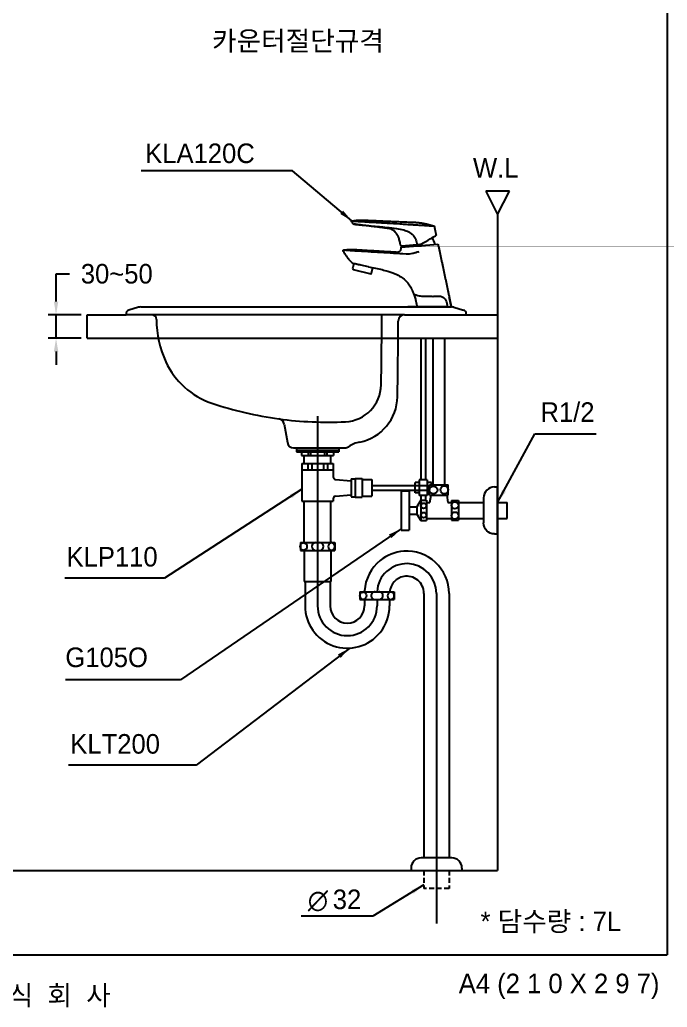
# Model space of a CAD drawing. Header units: millimetres. Extents: x 0 to 3800, y -67 to 2530.
# Drawn here: x 2973 to 3800, y -67 to 1195 of the extents above; entities that cross this region are included whole.
import ezdxf
from ezdxf.enums import TextEntityAlignment as Align
from ezdxf.lldxf.tags import DXFTag

# ---------------------------------------------------------------- set-up
doc = ezdxf.new("R2010")
doc.units = ezdxf.units.MM
doc.linetypes.add('DASHED2', pattern=[9.525, 6.35, -3.175])
for name, color, linetype in [('TEXT', 7, 'Continuous'), ('내부선 및 부속', 4, 'Continuous'), ('도각라인', 255, 'Continuous'), ('외형선', 3, 'Continuous'), ('점선', 6, 'DASHED2'), ('중심선', 1, 'DASHED'), ('치수선', 7, 'Continuous')]:
    doc.layers.add(name, color=color, linetype=linetype)
doc.styles.add('140911', font='HBATANG.TTF', dxfattribs={"height": 23})
doc.styles.add('____', font='')
doc.styles.add('타이틀', font='H2GTRM.TTF', dxfattribs={"height": 25})
doc.styles.get('____').set_extended_font_data('굴림')
tags = doc.linetypes.add('DASHDOT', pattern=[70, 31, -13, 13, -13]).pattern_tags.tags
tags[10:11] = [DXFTag(74, 4), DXFTag(75, 0), DXFTag(340, '0'), DXFTag(46, 0.0), DXFTag(50, 0.0), DXFTag(44, 0.0), DXFTag(45, 0.0)]
tags[8:9] = [DXFTag(74, 4), DXFTag(75, 0), DXFTag(340, '0'), DXFTag(46, 0.0), DXFTag(50, 0.0), DXFTag(44, 0.0), DXFTag(45, 0.0)]
tags[6:7] = [DXFTag(74, 4), DXFTag(75, 0), DXFTag(340, '0'), DXFTag(46, 0.0), DXFTag(50, 0.0), DXFTag(44, 0.0), DXFTag(45, 0.0)]
tags[4:5] = [DXFTag(74, 4), DXFTag(75, 0), DXFTag(340, '0'), DXFTag(46, 0.0), DXFTag(50, 0.0), DXFTag(44, 0.0), DXFTag(45, 0.0)]
tags = doc.linetypes.add('DASHED', pattern=[25.72, 12.86, -12.86]).pattern_tags.tags
tags[6:7] = [DXFTag(74, 4), DXFTag(75, 0), DXFTag(340, '0'), DXFTag(46, 0.0), DXFTag(50, 0.0), DXFTag(44, 0.0), DXFTag(45, 0.0)]
tags[4:5] = [DXFTag(74, 4), DXFTag(75, 0), DXFTag(340, '0'), DXFTag(46, 0.0), DXFTag(50, 0.0), DXFTag(44, 0.0), DXFTag(45, 0.0)]
doc.dimstyles.new('MSADIM', dxfattribs={"dimtxt": 33, "dimasz": 17, "dimexe": 10, "dimexo": 7.5, "dimgap": 10, "dimtad": 0, "dimtih": 1, "dimtoh": 1, "dimdec": 0, "dimzin": 1, "dimdsep": 46, "dimtxsty": '____', "dimcen": 11.25, "dimadec": 0, "dimazin": 0, "dimtfac": 1, "dimtdec": 0, "dimtix": 1, "dimtmove": 0, "dimatfit": 3, "dimfxl": 1, "dimtolj": 1, "dimtzin": 1, "dimarcsym": 0})

# ---------------------------------------------------------------- blocks, each defined once
blk = doc.blocks.new('*D33')
at = {"layer": '치수선', "color": 0, "linetype": 'Continuous', "lineweight": -2, "transparency": 16777216}
for p, q in [((3019.2, 835), (3019.2, 870.3)), ((3019.2, 870.3), (3036.2, 870.3)), ((3051.3, 818), (3009.2, 818)), ((3019.2, 788), (3019.2, 818)), ((3051.3, 788), (3009.2, 788)), ((3019.2, 771), (3019.2, 754))]:
    blk.add_line(p, q, dxfattribs=at)
at = {"layer": '치수선', "color": 0, "linetype": 'Continuous', "transparency": 16777216}
for points in [[(3016.4, 835), (3022.1, 835), (3019.2, 818)], [(3016.4, 771), (3022.1, 771), (3019.2, 788)]]:
    blk.add_solid(points, dxfattribs=at)
at = {"layer": '치수선', "color": 0, "linetype": 'Continuous', "transparency": 16777216, "insert": (3096.8, 870.3), "char_height": 25, "attachment_point": 5, "style": '____'}
blk.add_mtext('\\A1;30~50', dxfattribs=at)

msp = doc.modelspace()

# ---------------------------------------------------------------- linework, layer by layer
at = {"color": 3}
msp.add_line((3521.2, 108), (3521.2, 108), dxfattribs=at)
at = {"layer": '내부선 및 부속', "linetype": 'Continuous'}
for p, q in [((3502.3, 931.2), (3502.5, 930)), ((3460, 904.3), (3507.1, 908.4)), ((3398.8, 875.8), (3421.2, 870.5)), ((3418.3, 879.4), (3408.7, 881.4)), ((3422.4, 871.2), (3424.1, 878.3)), ((3480.3, 828), (3524.2, 828)), ((3058.8, 818), (3108.8, 818)), ((3058.8, 788), (3058.8, 818)), ((3464.3, 818), (3108.8, 818)), ((3464.3, 818), (3542.8, 818)), ((3543.3, 818), (3583.3, 818)), ((3058.8, 788), (3583.3, 788)), ((3485.3, 788), (3485.3, 607)), ((3491.3, 788), (3491.3, 607)), ((3500.8, 600.7), (3500.8, 788)), ((3515.8, 600.7), (3515.8, 788)), ((3326.3, 648), (3326.3, 643)), ((3326.3, 645), (3380.3, 645)), ((3380.3, 648), (3380.3, 643)), ((3326.3, 643), (3380.3, 643)), ((3332.8, 643), (3332.8, 638)), ((3332.8, 638), (3373.8, 638)), ((3336.3, 628), (3336.3, 638)), ((3341.3, 643), (3341.3, 638)), ((3344.3, 643), (3344.3, 638)), ((3362.3, 643), (3362.3, 638)), ((3365.3, 643), (3365.3, 638)), ((3370.3, 628), (3370.3, 638)), ((3373.8, 643), (3373.8, 638)), ((3333.3, 628), (3333.3, 580)), ((3333.3, 628), (3373.3, 628)), ((3333.3, 620), (3373.3, 620)), ((3340.8, 628), (3340.8, 620)), ((3345.8, 628), (3345.8, 620)), ((3360.8, 628), (3360.8, 620)), ((3365.8, 628), (3365.8, 620)), ((3373.3, 628), (3373.3, 610.7)), ((3376, 607.7), (3396.3, 606)), ((3396.3, 608.5), (3396.3, 585.5)), ((3396.3, 608.5), (3401.3, 608.5)), ((3401.3, 609), (3401.3, 585)), ((3401.3, 609), (3410.3, 609)), ((3410.3, 609), (3410.3, 585)), ((3410.3, 607.7), (3422.8, 607.7)), ((3422.8, 607.7), (3422.8, 586.2)), ((3493.3, 607), (3483.3, 607)), ((3483.3, 607), (3483.3, 587)), ((3493.3, 607), (3493.3, 587)), ((3422.8, 600), (3496.3, 600)), ((3422.8, 594), (3496.3, 594)), ((3477.8, 590.5), (3477.8, 603.5)), ((3483.3, 603.5), (3477.8, 603.5)), ((3498.8, 603.5), (3493.3, 603.5)), ((3496.3, 600.7), (3520.3, 600.7)), ((3496.3, 587.7), (3496.3, 600.7)), ((3498.8, 600.7), (3498.8, 603.5)), ((3520.3, 587.7), (3520.3, 600.7)), ((3579.3, 598), (3583.3, 598)), ((3373.3, 583.2), (3373.3, 580)), ((3376, 586.2), (3396.3, 588)), ((3396.3, 585.5), (3401.3, 585.5)), ((3401.3, 585), (3410.3, 585)), ((3410.3, 586.2), (3422.8, 586.2)), ((3460.3, 593), (3460.3, 543)), ((3460.3, 593), (3470.3, 593)), ((3470.3, 593), (3470.3, 543)), ((3483.3, 590.5), (3477.8, 590.5)), ((3485.3, 581), (3480.3, 572.7)), ((3493.3, 587), (3483.3, 587)), ((3485.3, 587), (3485.3, 581)), ((3485.3, 581), (3492.3, 581)), ((3485.3, 581), (3485.3, 555)), ((3491.3, 587), (3491.3, 581)), ((3492.3, 581), (3492.3, 555)), ((3496.3, 590.5), (3493.3, 590.5)), ((3496.3, 587.7), (3520.3, 587.7)), ((3496.8, 578.2), (3498.3, 587.7)), ((3518.3, 587.7), (3519.8, 578.2)), ((3565.3, 584), (3565.3, 552)), ((3333.3, 580), (3373.3, 580)), ((3336.3, 527), (3336.3, 580)), ((3370.3, 527), (3370.3, 580)), ((3470.3, 572.7), (3480.3, 572.7)), ((3480.3, 572.7), (3480.3, 563.2)), ((3492.3, 578.2), (3496.8, 578.2)), ((3519.8, 578.2), (3524.3, 578.2)), ((3524.3, 580.5), (3524.3, 555.5)), ((3524.3, 580.5), (3533.3, 580.5)), ((3533.3, 580.5), (3533.3, 555.5)), ((3533.3, 578.2), (3565.3, 578.2)), ((3583.3, 578.2), (3595.3, 578.2)), ((3595.3, 557.7), (3595.3, 578.2)), ((3470.3, 563.2), (3480.3, 563.2)), ((3480.3, 563.2), (3485.3, 555)), ((3492.3, 557.7), (3524.3, 557.7)), ((3524.3, 555.5), (3533.3, 555.5)), ((3533.3, 557.7), (3565.3, 557.7)), ((3583.3, 557.7), (3595.3, 557.7)), ((3460.3, 543), (3470.3, 543)), ((3485.3, 555), (3492.3, 555)), ((3579.3, 538), (3583.3, 538)), ((3331.3, 527), (3375.3, 527)), ((3331.3, 527), (3331.3, 517)), ((3375.3, 527), (3375.3, 517)), ((3331.3, 517), (3375.3, 517)), ((3336.3, 517), (3336.3, 477)), ((3370.3, 517), (3370.3, 477)), ((3336.3, 477), (3370.3, 477)), ((3337.3, 477), (3337.3, 446)), ((3369.3, 477), (3369.3, 446)), ((3407.3, 464), (3433.3, 464)), ((3407.3, 464), (3407.3, 454)), ((3413.3, 464), (3413.3, 465.1)), ((3433.3, 464), (3451.3, 464)), ((3451.3, 464), (3451.3, 454)), ((3489.2, 462), (3489.2, 124)), ((3521.2, 462), (3521.2, 124)), ((3407.3, 454), (3433.3, 454)), ((3413.3, 454), (3413.3, 446)), ((3433.3, 454), (3451.3, 454)), ((3445.3, 454), (3445.3, 446)), ((3524.7, 124), (3485.7, 124)), ((3472.7, 111), (3472.7, 108)), ((3537.7, 111), (3537.7, 108))]:
    msp.add_line(p, q, dxfattribs=at)
at = {"layer": '내부선 및 부속', "linetype": 'Continuous', "flags": 128}
for points in [[(3579.3, 538, -0.414214), (3565.3, 552)], [(3335.5, 517, -0.859727), (3335.5, 526.9)], [(3335.5, 526.9, -0.859727), (3335.5, 517)], [(3411.5, 454, -0.859727), (3411.5, 463.9)], [(3411.5, 463.9, -0.859727), (3411.5, 454)]]:
    msp.add_lwpolyline(points, format="xyb", dxfattribs=at)
at = {"layer": '내부선 및 부속', "linetype": 'Continuous'}
for centre, radius in [((3501.3, 594.1), 5), ((3515.3, 594.4), 5), ((3488.8, 574), 3.5), ((3528.8, 574.5), 4.5), ((3488.8, 562), 3.5), ((3528.8, 561.5), 4.5)]:
    msp.add_circle(centre, radius, dxfattribs=at)
for centre, radius, start, end in [((3402.1, 939.3), 5.95, 209.02, 247.7126), ((3476.4, 900.8), 28, 14.996, 33.907), ((3491.5, 902.2), 28, 171.6463, 175.004), ((3399.1, 876.8), 1, 166.6114, 256.6114), ((3421.4, 871.4), 1, 256.6114, 346.6114), ((-1572.7, 817), 5008, 358.9873, 0), ((3386.5, 729.3), 48, 272.8566, 358.9873), ((3366, 1140.8), 460, 262.2446, 272.8566), ((3376.3, 610.7), 3, 180, 265.0303), ((3579.3, 584), 14, 90, 180), ((3376.3, 583.2), 3, 94.9697, 180), ((3350.8, 522), 5, 90, 270), ((3355.8, 522), 5, 270, 90), ((3371.8, 522), 5, 98.6269, 261.3731), ((3370.3, 522), 5, 278.6269, 81.3731), ((3467.2, 462), 54, 94.1511, 128.8985), ((3467.2, 462), 54, 0, 94.1511), ((3467.2, 462), 54, 128.8985, 176.6714), ((3467.2, 462), 22, 100.2345, 174.7841), ((3467.2, 462), 22, 0, 100.2345), ((3426.8, 459), 5, 134.3525, 225.6475), ((3426.8, 459), 5, 90, 134.3525), ((3426.8, 459), 5, 225.6475, 270), ((3431.8, 459), 5, 72.5424, 90), ((3431.8, 459), 5, 287.4559, 72.5441), ((3447.8, 459), 5, 98.6269, 261.3731), ((3446.3, 459), 5, 278.6269, 81.3731), ((3391.3, 446), 54, 180, 321.0576), ((3391.3, 446), 22, 180, 0), ((3426.8, 459), 5, 269.9983, 270), ((3431.8, 459), 5, 270, 287.4576), ((3431.8, 459), 5, 270, 270.0017), ((3391.3, 446), 54, 321.0576, 0), ((3485.7, 111), 13, 90, 180), ((3524.7, 111), 13, 0, 90)]:
    msp.add_arc(centre, radius, start, end, dxfattribs=at)
for points, degree in [([(3396.7, 937.4), (3396.7, 937.6), (3396.9, 937.9), (3397.1, 938)], 3), ([(3396.9, 936.4), (3396.9, 936.7), (3396.8, 937.1), (3396.7, 937.4)], 3), ([(3409.3, 939.1), (3442.2, 937.7), (3475, 936.3)], 2), ([(3475, 936.3), (3476.7, 936.3), (3478.4, 936.2)], 2), ([(3441.9, 928.6), (3420.9, 931.2), (3399.9, 933.8)], 2), ([(3502.5, 930), (3503.6, 925.1), (3504.6, 920.1)], 2), ([(3459.5, 906.7), (3459, 908.6), (3458.6, 910.5)], 2), ([(3479.9, 909.2), (3480, 909), (3480, 908.8), (3480.1, 908.6)], 3), ([(3401.3, 901.4), (3428.1, 899.8), (3454.8, 898.2)], 2), ([(3460, 904.2), (3460, 904.2), (3460, 904.3)], 2), ([(3480.3, 907.6), (3480.7, 907.7), (3481.2, 907.7), (3481.7, 907.7)], 3), ([(3482.2, 898.4), (3482.5, 898.5), (3482.8, 898.7), (3483.1, 898.8)], 3), ([(3399.6, 883.4), (3399.1, 881.3), (3398.6, 879.1), (3398.1, 877)], 3), ([(3418.3, 879.4), (3418.3, 879.4), (3418.3, 879.4), (3418.3, 879.4)], 3), ([(3475.9, 845.2), (3475.9, 845.1), (3476, 845), (3476, 844.9)], 3), ([(3504, 841.8), (3505.7, 841.9), (3507.5, 842)], 2)]:
    msp.add_open_spline(points, degree=degree, dxfattribs=at)
for points, degree, knots in [([(3397.1, 938), (3398.1, 938.2), (3400.1, 938.5), (3403.2, 938.9), (3406.3, 939.1), (3408.4, 939.1), (3409.4, 939.1)], 3, [0, 0, 0, 0, 0.242264, 0.496486, 0.748832, 1, 1, 1, 1]), ([(3397.1, 938), (3397.2, 938), (3397.3, 938), (3398.1, 937.9), (3399, 937.9), (3400.5, 937.8), (3402.3, 937.6), (3404.4, 937.5), (3406.4, 937.4), (3408, 937.3), (3408.9, 937.2), (3409.2, 937.2)], 3, [-1, -1, -1, -1, -0.816905, -0.749406, -0.624879, -0.500216, -0.375433, -0.250669, -0.125856, -0.057798, 0, 0, 0, 0]), ([(3409.2, 937.2), (3410.6, 937.1), (3412.7, 937), (3415.5, 936.8), (3418.7, 936.6), (3427.7, 936.1), (3441.3, 935.3), (3455.7, 934.4), (3465.3, 933.8), (3470.1, 933.5), (3472.8, 933.3), (3474.2, 933.3), (3474.9, 933.2)], 3, [-1, -1, -1, -1, -0.935718, -0.908163, -0.871426, -0.785712, -0.499999, -0.25, -0.125, -0.0625, -0.03125, 0, 0, 0, 0]), ([(3478.4, 936.2), (3478.9, 936.1), (3479.9, 936.1), (3481.2, 935.9), (3482.2, 935.8), (3482.9, 935.8), (3483.6, 935.7), (3484.3, 935.6), (3485.2, 935.5), (3486.5, 935.3), (3488.1, 935), (3490.3, 934.6), (3492.7, 934.1), (3495.6, 933.5), (3498.7, 932.6), (3500.8, 931.9), (3501.9, 931.5)], 3, [0, 0, 0, 0, 0.066324, 0.120303, 0.161936, 0.19121, 0.213303, 0.24286, 0.280781, 0.327083, 0.401911, 0.491798, 0.596903, 0.71746, 0.85379, 1, 1, 1, 1]), ([(3399.9, 933.8), (3399.9, 933.8), (3400, 933.8), (3400.3, 933.8), (3400.5, 933.7), (3401.1, 933.7), (3401.5, 933.6), (3402.4, 933.5), (3402.9, 933.5), (3404, 933.4), (3404.7, 933.3), (3406, 933.2), (3406.7, 933.1), (3408.2, 933), (3409, 932.9), (3410.2, 932.8), (3410.7, 932.7), (3411.2, 932.7), (3411.3, 932.7), (3411.4, 932.7), (3411.5, 932.7), (3411.6, 932.7)], 3, [-1, -1, -1, -1, -0.870037, -0.870037, -0.740074, -0.740074, -0.61011, -0.61011, -0.480147, -0.480147, -0.350184, -0.350184, -0.220221, -0.220221, -0.090258, -0.090258, -0.025276, -0.025276, -0.009031, -0.009031, 0, 0, 0, 0]), ([(3411.6, 932.7), (3414.9, 932.3), (3421.7, 931.7), (3431.8, 930.7), (3438.5, 930.1), (3441.9, 929.7)], 3, [0, 0, 0, 0, 0.333338, 0.666675, 1, 1, 1, 1]), ([(3441.9, 929.7), (3446, 929.4), (3453.2, 928.7), (3462.6, 926.9), (3469.1, 924.5), (3472.8, 922.3), (3474.2, 920.9), (3474.6, 920.5)], 3, [-1, -1, -1, -1, -0.646651, -0.370369, -0.170612, -0.047127, 0, 0, 0, 0]), ([(3458.7, 910.4), (3458.5, 911.3), (3458.1, 913), (3457.4, 915.4), (3456.6, 917.5), (3455.8, 919.2), (3454.9, 920.6), (3454.1, 921.8), (3453.3, 922.9), (3452.2, 924), (3451, 925.2), (3449.5, 926.3), (3448.2, 927), (3447.1, 927.4), (3446.5, 927.7), (3445.8, 927.9), (3445.1, 928.1), (3444.2, 928.3), (3443.2, 928.4), (3442.4, 928.5), (3441.9, 928.6)], 3, [0, 0, 0, 0, 0.098988, 0.19389, 0.277526, 0.350081, 0.411543, 0.462786, 0.512316, 0.563322, 0.632671, 0.704042, 0.772547, 0.800442, 0.827456, 0.853597, 0.880432, 0.911303, 0.949188, 1, 1, 1, 1]), ([(3474.9, 933.2), (3475.5, 933.2), (3476.8, 933.1), (3478.2, 933), (3478.8, 933)], 3, [-1, -1, -1, -1, -0.499907, 0, 0, 0, 0]), ([(3478.8, 933), (3480.1, 932.9), (3482.7, 932.7), (3486.5, 932.5), (3490.1, 932.3), (3492.8, 932.1), (3494.6, 932), (3495.9, 931.9), (3497.1, 931.8), (3498.3, 931.8), (3499.3, 931.7), (3500.2, 931.6), (3500.9, 931.6), (3501.5, 931.6), (3501.9, 931.5), (3501.9, 931.5), (3501.9, 931.5)], 3, [-1, -1, -1, -1, -0.893049, -0.786039, -0.678958, -0.571796, -0.523652, -0.473496, -0.421331, -0.367157, -0.310974, -0.252783, -0.192588, -0.130388, -0.066191, 0, 0, 0, 0]), ([(3474.6, 920.5), (3476.1, 919.1), (3477.4, 917.3), (3479, 913.4), (3479.5, 911.3), (3479.9, 909.2)], 3, [-1, -1, -1, -1, -0.5, -0.5, 0, 0, 0, 0]), ([(3481.7, 907.7), (3482.2, 907.8), (3483.4, 907.9), (3485.1, 908.4), (3486.8, 909), (3487.8, 909.6), (3488.4, 909.9)], 3, [0, 0, 0, 0, 0.244603, 0.492043, 0.743475, 1, 1, 1, 1]), ([(3488.4, 909.9), (3492.8, 912.4), (3496.8, 914.8), (3502.5, 918.1), (3504.1, 919.1), (3504.1, 919.1), (3504.1, 919.1), (3504.1, 919.1)], 3, [0, 0, 0, 0, 0.499822, 0.499822, 0.999643, 0.999643, 1, 1, 1, 1]), ([(3504.6, 920.1), (3504.6, 920), (3504.6, 919.8), (3504.6, 919.5), (3504.4, 919.3), (3504.2, 919.1), (3504.1, 919.1)], 3, [0, 0, 0, 0, 0.243719, 0.499957, 0.756196, 1, 1, 1, 1]), ([(3386, 899.8), (3385.9, 899.8), (3385.9, 899.9), (3385.9, 900), (3385.9, 900.1), (3385.9, 900.3), (3386, 900.4), (3386.1, 900.4), (3386.2, 900.5), (3386.2, 900.5), (3386.3, 900.5)], 3, [0, 0, 0, 0, 0.113087, 0.235669, 0.365548, 0.499451, 0.633439, 0.763558, 0.886496, 1, 1, 1, 1]), ([(3397.3, 884.3), (3396.2, 885.5), (3394, 887.9), (3391, 891.7), (3388.3, 895.7), (3386.7, 898.4), (3386, 899.8)], 3, [0.0064167, 0.0064167, 0.0064167, 0.0064167, 0.2541613, 0.5071501, 0.7601537, 1, 1, 1, 1]), ([(3386.3, 900.5), (3387, 900.7), (3388.6, 901), (3391.1, 901.4), (3393.5, 901.5), (3395.7, 901.6), (3397.6, 901.6), (3399.5, 901.5), (3400.8, 901.5), (3401.4, 901.4)], 3, [0, 0, 0, 0, 0.148849, 0.319955, 0.491697, 0.619933, 0.747611, 0.874449, 1, 1, 1, 1]), ([(3401.2, 899.5), (3400.6, 899.6), (3399.3, 899.7), (3397.6, 899.8), (3396, 899.9), (3394.7, 900), (3393.5, 900), (3392.5, 900.1), (3391.7, 900.2), (3391, 900.2), (3390.4, 900.3), (3390, 900.3), (3388.3, 900.4), (3386.7, 900.5), (3386.3, 900.5), (3386.3, 900.5)], 3, [0, 0, 0, 0, 0.081006, 0.156185, 0.225546, 0.289067, 0.346802, 0.3988, 0.445071, 0.485616, 0.520438, 0.54955, 0.572966, 0.857459, 1, 1, 1, 1]), ([(3401.5, 899.5), (3401.4, 899.5), (3401.3, 899.5), (3401.2, 899.5), (3401.2, 899.5), (3401.2, 899.5)], 3, [0, 0, 0, 0, 0.999767, 0.999767, 1, 1, 1, 1]), ([(3466.3, 895.5), (3455.5, 896.2), (3433.9, 897.5), (3412.3, 898.8), (3401.5, 899.5)], 3, [0, 0, 0, 0, 0.5, 1, 1, 1, 1]), ([(3454.8, 898.2), (3455.3, 898.2), (3456.1, 898.2), (3457.2, 898.6), (3458, 899.1), (3458.6, 899.6), (3459.3, 900.3), (3459.8, 901.3), (3460.1, 902.4), (3460.1, 903.4), (3460.1, 904), (3460, 904.2)], 3, [0, 0, 0, 0, 0.144867, 0.272171, 0.373315, 0.448854, 0.546234, 0.675442, 0.830324, 0.914252, 1, 1, 1, 1]), ([(3459.4, 906.7), (3459.5, 906.6), (3459.6, 906.4), (3459.8, 906.1), (3460.2, 905.9), (3460.4, 905.9), (3460.5, 905.9)], 3, [-1, -1, -1, -1, -0.758226, -0.499714, -0.241202, 0, 0, 0, 0]), ([(3460.5, 905.9), (3460.5, 905.9), (3462, 906.1), (3463.4, 906.2), (3466.1, 906.4), (3468.8, 906.6), (3472.5, 907), (3476.1, 907.3), (3480.3, 907.6)], 2, [0, 0, 0, 0.245901, 0.245901, 0.497267, 0.497267, 0.748634, 0.748634, 1, 1, 1]), ([(3482.2, 898.5), (3481.2, 898.1), (3478.6, 897.2), (3474.6, 896.2), (3471, 895.6), (3468.6, 895.5), (3467.5, 895.5), (3466.9, 895.5), (3466.5, 895.5), (3466.3, 895.5), (3466.3, 895.5)], 3, [0, 0, 0, 0, 0.208992, 0.500591, 0.750177, 0.874804, 0.937336, 0.96871, 0.984433, 1, 1, 1, 1]), ([(3507.1, 908.4), (3514.3, 874.7), (3521.4, 841.1), (3522.8, 834.5), (3524.2, 828)], 2, [0, 0, 0, 1, 1, 1.194269, 1.194269, 1.194269]), ([(3408.8, 881.4), (3408.4, 881.5), (3407.6, 881.7), (3406.3, 881.9), (3405, 882.2), (3403.9, 882.4), (3402.9, 882.7), (3402, 882.9), (3401.2, 883), (3399.6, 883.4), (3397.7, 883.8), (3397.3, 884.3)], 3, [0, 0, 0, 0, 0.124991, 0.269013, 0.407493, 0.542259, 0.672813, 0.797903, 0.919283, 1, 1.651201, 1.651201, 1.651201, 1.651201]), ([(3418.3, 879.4), (3421.3, 878.8), (3427.1, 877.7), (3435.4, 875.8), (3440.6, 874.4), (3443.1, 873.7)], 3, [0, 0, 0, 0, 0.36175, 0.695091, 1, 1, 1, 1]), ([(3443.1, 873.7), (3444.8, 873.2), (3448, 872.2), (3452.4, 870.4), (3457.3, 868.1), (3462.6, 864.8), (3467.6, 860.1), (3471.3, 855), (3473.5, 850.9), (3474.8, 848), (3475.6, 846.1), (3475.8, 845.5), (3475.9, 845.2)], 3, [0, 0, 0, 0, 0.092366, 0.175826, 0.250417, 0.375225, 0.499687, 0.623489, 0.749755, 0.835593, 0.918088, 1, 1, 1, 1]), ([(3476, 844.9), (3476.4, 843.8), (3477.3, 841.1), (3478.2, 837.9), (3478.7, 835.9), (3478.8, 835.6), (3479.4, 833.1), (3479.9, 830.5), (3480.3, 828)], 3, [0, 0, 0, 0, 0.19806, 0.499463, 0.55674, 0.55674, 0.55674, 1.000056, 1.000056, 1.000056, 1.000056]), ([(3476, 844.9), (3476.1, 844.8), (3476.2, 844.6), (3476.7, 844.2), (3477.6, 843.8), (3479.1, 843.3), (3481.4, 842.7), (3484.3, 842.1), (3487.6, 841.8), (3491.1, 841.6), (3493.6, 841.7), (3494.8, 841.7)], 3, [0, 0, 0, 0, 0.07066, 0.151527, 0.243089, 0.356524, 0.490845, 0.629728, 0.761682, 0.885412, 1, 1, 1, 1]), ([(3494.8, 841.7), (3495.5, 841.7), (3497, 841.7), (3499.3, 841.6), (3501.6, 841.6), (3503.2, 841.7), (3504, 841.8)], 3, [0, 0, 0, 0, 0.247722, 0.495314, 0.759498, 1, 1, 1, 1]), ([(3507.5, 842), (3508.2, 842), (3508.9, 842), (3509.5, 841.9), (3510.2, 841.8), (3510.9, 841.6), (3511.5, 841.4), (3512.8, 840.9), (3513.9, 840.2), (3514.9, 839.3), (3515.8, 838.5), (3516.5, 837.5), (3517.1, 836.5), (3518.3, 834.2), (3518.9, 831.4), (3518.9, 828)], 3, [0, 0, 0, 0, 0.125, 0.125, 0.125, 0.25, 0.25, 0.25, 0.5, 0.5, 0.5, 0.741702, 0.741702, 0.741702, 1.252883, 1.252883, 1.252883, 1.252883]), ([(3524.2, 828), (3523.4, 831.6), (3522.8, 834.5), (3522.4, 836.6), (3521.8, 839.6), (3521.4, 841.1), (3521.4, 841.1)], 3, [-0.345513, -0.345513, -0.345513, -0.345513, 0.216517, 0.216517, 0.216517, 1, 1, 1, 1])]:
    msp.add_open_spline(points, degree=degree, knots=knots, dxfattribs=at)
for points, weights in [([(3501.9, 931.5), (3502.2, 931.4), (3502.3, 931.2)], [1, 0.868014393837, 0.999999999522]), ([(3480.1, 908.6), (3480.1, 907.6), (3480.3, 907.6)], [0.9999853546, 0.712560162592, 0.999999994615])]:
    msp.add_rational_spline(points, weights, degree=2, dxfattribs=at)
at = {"layer": '도각라인', "color": 7}
for p in [(3800, 2530), (2000, 0)]:
    msp.add_line(p, (3800, 0), dxfattribs=at)
at = {"layer": '외형선', "linetype": 'Continuous'}
for p, q in [((3598.3, 976), (3568.3, 976)), ((3568.3, 976), (3583.3, 946)), ((3583.3, 946), (3598.3, 976)), ((3583.3, 946), (3583.3, 108)), ((3124.6, 827.6), (3112.2, 824)), ((3127.4, 828), (3524.5, 828)), ((3517.8, 828), (3468.8, 828)), ((3527.3, 827.6), (3539.7, 824)), ((3543.3, 818.5), (3543.3, 819.2)), ((3583.3, 818), (3583.3, 788)), ((3310.7, 678.4), (3314.7, 654.7)), ((3322.6, 648), (3388.2, 648)), ((3322.6, 648), (3388.2, 648)), ((3323.1, 648), (3383.4, 648)), ((3326.3, 648), (3380.3, 648)), ((3583.3, 538), (3583.3, 598)), ((2081.3, 108), (3583.3, 108))]:
    msp.add_line(p, q, dxfattribs=at)
for centre, radius, start, end in [((3113.6, 819.2), 5, 106.0908, 194.3402), ((3127.4, 818), 10, 90, 106.0908), ((3524.5, 818), 10, 73.9092, 90), ((3538.3, 819.2), 5, 0, 73.9092), ((3141.5, 812), 6, 0.2446, 90), ((3277.5, 812.6), 130, 180.2446, 204.9177), ((-2543.7, 817.2), 6000, 359.00658, 359.93086), ((3464.3, 810), 8, 90, 179.9309), ((3542.8, 818.5), 0.5, 270, 0), ((3250.2, 799.9), 100, 204.9177, 251.2444), ((3395.4, 714.2), 60, 281.3538, 359.0066), ((3366, 1140.8), 460, 251.2444, 262.2446), ((3302.8, 677.1), 8, 9.4623, 82.2446), ((3322.6, 656), 8, 189.4623, 270), ((3388.2, 656), 8, 270, 304.035), ((3415.1, 616.2), 40, 101.3538, 124.035)]:
    msp.add_arc(centre, radius, start, end, dxfattribs=at)
at = {"layer": '점선'}
for p, q in [((3489.2, 107.9), (3489.2, 84.9)), ((3521.2, 107.9), (3521.2, 84.9)), ((3521.2, 84.9), (3489.2, 84.9))]:
    msp.add_line(p, q, dxfattribs=at)
at = {"layer": '중심선', "linetype": 'DASHDOT'}
for p, q in [((3353.3, 688.3), (3353.3, 446)), ((3505.2, 462), (3505.2, 40)), ((3429.3, 454), (3429.3, 446))]:
    msp.add_line(p, q, dxfattribs=at)
for centre, start, end in [((3467.2, 462), 0, 176.6714), ((3391.3, 446), 180, 0)]:
    msp.add_arc(centre, 38, start, end, dxfattribs=at)

# ---------------------------------------------------------------- texts
at = {"layer": 'TEXT', "style": '타이틀'}
msp.add_text('W.L', height=25, dxfattribs=at).set_placement((3580.9, 1005.8), align=Align.MIDDLE)
for s, p in [('* 담수량 : 7L', (3651.3, 42.9)), ('계  림  요  업  주  식  회  사', (2900, -51.7))]:
    msp.add_text(s, height=25, dxfattribs=at).set_placement(p, align=Align.MIDDLE_CENTER)
msp.add_text('A4 (2 1 0 X 2 9 7)', height=25, dxfattribs=at).set_placement((3790, -36.5), align=Align.MIDDLE_RIGHT)
at = {"layer": 'TEXT', "char_height": 25, "width": 380.447, "attachment_point": 1, "line_spacing_factor": 0.963855, "style": '타이틀'}
for s, insert in [('\\A1;카운터절단규격', (3218.4, 1180.6)), ('\\A1;KLA120C', (3133.1, 1036.9)), ('\\A1;R1/2', (3638, 706.2)), ('\\A1;KLP110', (3032.6, 521.3)), ('\\A1;G105O', (3031.1, 392.8)), ('\\A1;KLT200', (3037.4, 282.2))]:
    msp.add_mtext(s, dxfattribs=dict(at, insert=insert))
at = {"layer": '치수선'}
for s, style, p in [('∅', '140911', (3340.8, 57.1)), ('32', '타이틀', (3372.7, 58.5))]:
    msp.add_text(s, height=25, dxfattribs=dict(at, style=style)).set_placement(p)

# ---------------------------------------------------------------- dimensions: what is measured, and where the dimension line sits
at = {"layer": '치수선', "linetype": 'Continuous'}
dim = msp.add_linear_dim(base=(3019.2, 788), p1=(3058.8, 818), p2=(3058.8, 788), angle=90, text='30~50', dimstyle='MSADIM', override={"dimtxt": 25}, dxfattribs=at)
dim.commit()
dim.dimension.update_dxf_attribs({"geometry": '*D33', "text_midpoint": (3096.8, 870.3), "dimtype": 160})

# ---------------------------------------------------------------- leaders
at = {"layer": 'TEXT'}
msp.add_leader([(3583.3, 578.2), (3631, 665.8), (3709, 665.8)], dimstyle='MSADIM', override={"dimtxt": 25}, dxfattribs=at)
at = {"layer": '치수선', "linetype": 'Continuous'}
for points in [[(3397.1, 938), (3321.2, 1001.9), (3127.8, 1001.9)], [(3333.3, 595.1), (3157.8, 481.6), (3030.3, 481.6)], [(3460.1, 544.5), (3178, 351.7), (3031.3, 351.7)], [(3394.5, 392.1), (3198.1, 242.5), (3035.1, 242.5)]]:
    msp.add_leader(points, dimstyle='MSADIM', override={"dimtxt": 25}, dxfattribs=at)
at = {"layer": '치수선'}
msp.add_leader([(3489.2, 89.5), (3423.9, 49.7), (3332.2, 49.7)], dimstyle='MSADIM', dxfattribs=at)

doc.saveas('drawing.dxf')
